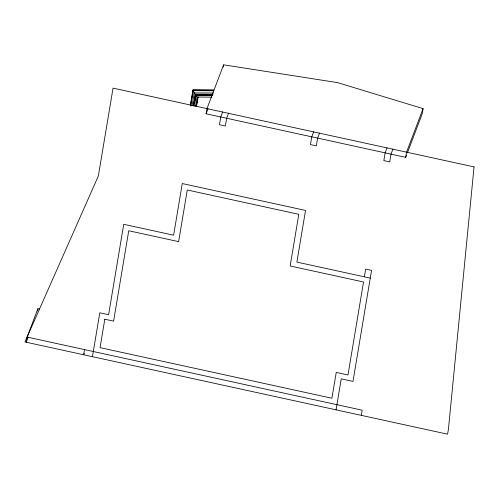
<?xml version="1.0" encoding="UTF-8"?>
<svg xmlns="http://www.w3.org/2000/svg" width="499" height="499" viewBox="0 0 499 499"><rect width="100%" height="100%" fill="white"/><g stroke="black" fill="none" stroke-linecap="round" stroke-linejoin="round"><path stroke-width="0.75" d="M39.39 309.049L37.88 308.719L27.108 337.075L26.247 342.239L28.181 337.156M37.512 310.933L37.88 308.719M84.512 349.606L83.651 354.77L84.2 353.317M92.452 356.691L99.8 312.786L108.607 314.707L123.727 224.307L173.621 235.197L182.266 183.538L305.531 210.441L296.893 262.094L370.264 278.105M190.344 105.283L193.063 89.901L213.491 90.02M190.524 105.096L193.063 89.901M190.843 105.875L193.381 90.681L192.882 90.094L213.89 90.213M192.078 105.832L194.242 92.914L193.381 90.681L213.865 90.806M193.263 105.813L195.352 94.23L212.686 94.336M193.444 105.626L195.352 94.23L194.242 92.914L213.466 93.026M193.999 106.187L195.964 95.359L212.218 95.459M194.566 103.717L195.833 96.12M195.527 106.168L197.049 97.055L195.783 95.552L212.649 95.652M196.4 106.356L197.928 97.193M196.618 105.925L196.837 104.634M197.055 103.343L197.791 98.914M197.916 98.178L198.134 96.887M406.51 155.158L405.681 157.335L206.106 113.784L206.966 108.62L223.608 64.82L337.617 82.628L423.077 108.645L422.216 113.809L407.334 152.981M223.234 67.034L223.608 64.82M336.058 409.841L341.241 378.853L352.98 381.411L371.562 270.358L365.692 269.073L364.395 276.82M361.307 415.355L362.174 410.19L27.108 337.075M405.681 157.335L406.548 152.17L423.077 108.645M206.106 113.784L208.014 108.763M222.704 111.926L220.776 116.991L219.485 124.738L225.355 126.016L226.646 118.269L228.573 113.211M313.684 131.78L311.763 136.845L310.465 144.591L316.335 145.87L317.632 138.123L319.553 133.058M387.062 147.791L385.134 152.85L383.843 160.603L389.713 161.882L391.004 154.135L392.931 149.07M213.023 94.523L195.171 94.423L195.964 95.359M197.049 97.055L211.776 97.143M474.05 166.897L448.451 429.015L447.584 434.18L24.95 341.958L98.359 175.941L113.048 88.13L474.05 166.897M104.809 319.229L100.05 347.641L331.916 398.233L336.239 372.404L347.978 374.967L363.534 281.991L290.156 265.979L298.801 214.327L187.268 189.988L178.63 241.641L128.736 230.756L113.61 321.15L104.809 319.229"/></g></svg>
